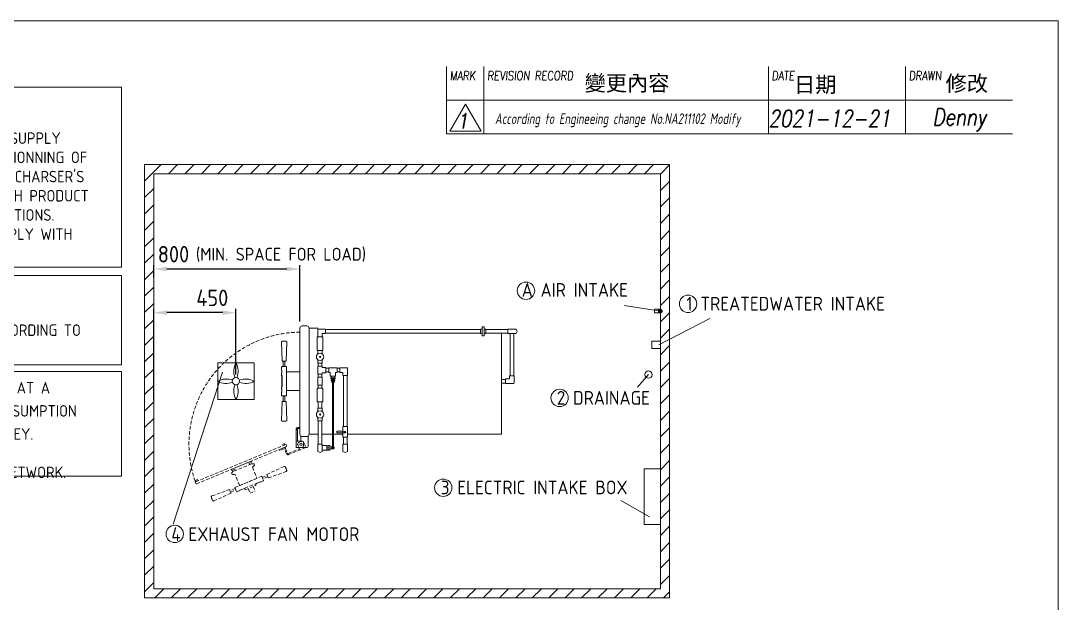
# Model space of a CAD drawing. Header units: millimetres. Extents: x 0 to 12013, y 0 to 8446.
# Drawn here: x 6336 to 12013, y 5260 to 8446 of the extents above; entities that cross this region are included whole.
import ezdxf

# ---------------------------------------------------------------- set-up
doc = ezdxf.new("R2010")
doc.units = ezdxf.units.MM
doc.linetypes.add('HIDDEN', pattern=[9.525, 6.35, -3.175])
doc.layers.get('0').update_dxf_attribs({"lineweight": 15})
for name, color, linetype, lineweight in [('D', 3, 'Continuous', 13), ('F', 7, 'Continuous', 15), ('H', 2, 'HIDDEN', 15), ('S', 4, 'Continuous', 15), ('T', 4, 'Continuous', 15), ('線段', 7, 'Continuous', 25)]:
    doc.layers.add(name, color=color, linetype=linetype, lineweight=lineweight)
doc.styles.get("Standard").update_dxf_attribs({"font": 'KAIU.TTF'})
doc.styles.add('STU25', font='isocp2.shx')
doc.styles.add('Text', font='romans.shx', dxfattribs={"width": 0.8, "oblique": 10})
doc.dimstyles.new('STU25', dxfattribs={"dimscale": 36, "dimtxt": 2.5, "dimasz": 2, "dimexe": 0.6, "dimexo": 1, "dimgap": 1, "dimtad": 1, "dimdsep": 46, "dimtxsty": 'STU25', "dimcen": 2, "dimazin": 2, "dimtfac": 1, "dimtmove": 0, "dimatfit": 3, "dimfxl": 0, "dimtolj": 1, "dimtzin": 0, "dimarcsym": 0})

# ---------------------------------------------------------------- blocks, each defined once
blk = doc.blocks.new('*D5')
at = {"layer": 'D', "color": 0, "lineweight": -2}
for p, q in [((7063.6, 6369), (7063.6, 6871.1)), ((7513.6, 6510.6), (7513.6, 6871.1)), ((7441.6, 6849.5), (7135.6, 6849.5))]:
    blk.add_line(p, q, dxfattribs=at)
at = {"layer": 'D', "color": 0}
for points in [[(7135.6, 6861.5), (7135.6, 6837.5), (7063.6, 6849.5)], [(7441.6, 6837.5), (7441.6, 6861.5), (7513.6, 6849.5)]]:
    blk.add_solid(points, dxfattribs=at)
at = {"layer": 'Defpoints', "color": 0}
for p in [(7063.6, 6849.5), (7513.6, 6474.6), (7063.6, 6333)]:
    blk.add_point(p, dxfattribs=at)
at = {"layer": 'D', "color": 0, "insert": (7384.1, 6930.5), "char_height": 90, "attachment_point": 5, "style": 'STU25'}
blk.add_mtext('\\A1;450', dxfattribs=at)
blk = doc.blocks.new('*D12')
at = {"layer": 'D', "color": 0, "lineweight": -2}
for p, q in [((7063.6, 7041.3), (7063.6, 7109.8)), ((7863.6, 6801.1), (7863.6, 7109.8)), ((7791.6, 7088.2), (7135.6, 7088.2))]:
    blk.add_line(p, q, dxfattribs=at)
at = {"layer": 'D', "color": 0}
for points in [[(7135.6, 7100.2), (7135.6, 7076.2), (7063.6, 7088.2)], [(7791.6, 7076.2), (7791.6, 7100.2), (7863.6, 7088.2)]]:
    blk.add_solid(points, dxfattribs=at)
at = {"layer": 'Defpoints', "color": 0}
for p in [(7063.6, 7088.2), (7063.6, 7005.3), (7863.6, 6765.1)]:
    blk.add_point(p, dxfattribs=at)
at = {"layer": 'D', "color": 0, "insert": (7171.8, 7169.2), "char_height": 90, "attachment_point": 5, "style": 'STU25'}
blk.add_mtext('\\A1;800', dxfattribs=at)

msp = doc.modelspace()

# ---------------------------------------------------------------- hatches: boundary and pattern name
msp.add_hatch(color=256).paths.add_polyline_path([(9846.933, 6857.759, 1), (9825.412, 6857.759, 1)])
at = {"layer": 'H', "ltscale": 5}
h = msp.add_hatch(dxfattribs=at)
h.set_pattern_fill('ANSI31', color=256, scale=20, style=0)
h.set_pattern_definition([(45, (223848.34, 6182.975), (-44.90128, 44.90128), [])])
edge = h.paths.add_edge_path()
edge.add_line((9886.172, 5289.629), (7013.572, 5289.629))
edge.add_line((7013.572, 7659.629), (7013.572, 5289.629))
edge.add_line((9886.172, 7659.629), (7013.572, 7659.629))
edge.add_line((9886.172, 7659.629), (9886.172, 5289.629))
edge = h.paths.add_edge_path(flags=16)
edge.add_line((9836.172, 7609.629), (9836.172, 5339.629))
edge.add_line((9836.172, 5339.629), (7063.572, 5339.629))
edge.add_line((7063.572, 7609.629), (7063.572, 5339.629))
edge.add_line((9836.172, 7609.629), (7063.572, 7609.629))

# ---------------------------------------------------------------- linework, layer by layer
for p, q in [((9803.797, 6867.759), (9836.172, 6867.759)), ((9803.797, 6867.759), (9803.797, 6847.759)), ((9803.797, 6847.759), (9836.172, 6847.759)), ((7863.572, 6184.129), (7863.572, 6765.129)), ((7875.572, 6777.129), (7901.572, 6777.129)), ((7913.572, 6765.129), (7913.572, 6724.629)), ((7913.572, 6764.629), (7963.572, 6764.629)), ((7961.072, 6717.562), (7961.072, 6757.629)), ((8003.187, 6759.629), (7963.072, 6759.629)), ((8003.187, 6757.129), (8003.187, 6759.629)), ((8003.187, 6734.629), (8003.187, 6759.629)), ((8851.402, 6757.129), (8003.187, 6757.129)), ((8861.402, 6759.629), (8851.402, 6759.629)), ((8851.402, 6759.629), (8851.402, 6734.629)), ((8861.402, 6722.129), (8861.402, 6772.129)), ((8871.402, 6772.129), (8861.402, 6772.129)), ((8861.402, 6759.629), (8861.402, 6734.629)), ((8871.402, 6722.129), (8871.402, 6772.129)), ((8871.402, 6759.629), (8871.402, 6734.629)), ((8881.402, 6759.629), (8871.402, 6759.629)), ((8881.402, 6759.629), (8881.402, 6734.629)), ((9000.927, 6757.129), (8881.402, 6757.129)), ((9000.927, 6759.629), (9000.927, 6734.629)), ((9046.426, 6759.629), (9000.927, 6759.629)), ((9051.426, 6747.129), (9046.426, 6759.629)), ((7913.572, 6744.629), (7913.572, 6204.629)), ((7988.572, 6717.562), (7958.572, 6717.562)), ((7958.572, 6642.562), (7958.572, 6717.562)), ((7986.072, 6717.562), (7986.072, 6734.629)), ((7986.072, 6734.629), (8003.187, 6734.629)), ((7988.572, 6642.562), (7988.572, 6717.562)), ((8851.402, 6737.129), (8003.187, 6737.129)), ((8861.402, 6734.629), (8851.402, 6734.629)), ((8871.402, 6722.129), (8861.402, 6722.129)), ((8881.402, 6734.629), (8871.402, 6734.629)), ((9000.927, 6737.129), (8881.402, 6737.129)), ((8967.068, 6737.129), (8967.068, 6184.129)), ((9000.927, 6734.629), (9046.426, 6734.629)), ((9013.265, 6504.243), (9013.265, 6734.629)), ((9033.265, 6504.243), (9033.265, 6734.629)), ((9046.426, 6734.629), (9051.426, 6747.129)), ((7766.588, 6584.77), (7762.088, 6687.924)), ((7792.075, 6687.672), (7787.588, 6584.77)), ((7988.572, 6642.562), (7958.572, 6642.562)), ((7961.072, 6642.562), (7961.072, 6623.665)), ((7986.072, 6623.665), (7986.072, 6642.562)), ((9788.424, 6693.386), (9788.424, 6653.386)), ((9788.424, 6693.386), (9835.768, 6693.386)), ((9788.424, 6653.386), (9835.768, 6653.386)), ((7961.072, 6592.44), (7961.072, 6573.052)), ((7986.072, 6573.052), (7986.072, 6592.44)), ((7613.572, 6574.629), (7413.572, 6574.629)), ((7413.572, 6574.629), (7413.572, 6374.629)), ((7613.572, 6574.629), (7613.572, 6374.629)), ((7763.588, 6552.129), (7763.588, 6535.629)), ((7764.588, 6534.629), (7764.588, 6518.129)), ((7789.588, 6554.629), (7766.088, 6554.629)), ((7787.588, 6584.77), (7766.588, 6584.77)), ((7772.338, 6584.77), (7772.338, 6554.629)), ((7781.838, 6554.629), (7781.838, 6584.77)), ((7789.588, 6554.629), (7789.588, 6394.629)), ((7961.072, 6573.052), (7986.072, 6573.052)), ((7961.072, 6557.517), (7986.072, 6557.517)), ((7961.072, 6512.517), (7961.072, 6557.517)), ((7963.572, 6573.052), (7963.572, 6557.517)), ((7983.572, 6573.052), (7983.572, 6557.517)), ((7986.072, 6550.017), (7986.072, 6557.517)), ((8006.072, 6550.017), (7986.072, 6550.017)), ((8006.072, 6520.017), (8006.072, 6550.017)), ((8021.461, 6545.017), (8006.072, 6545.017)), ((8021.461, 6547.517), (8066.461, 6547.517)), ((8021.461, 6547.517), (8021.461, 6522.517)), ((8066.461, 6547.517), (8066.461, 6522.517)), ((8081.85, 6545.017), (8066.461, 6545.017)), ((8081.85, 6547.517), (8121.916, 6547.517)), ((8081.85, 6547.517), (8081.85, 6522.517)), ((8081.85, 6545.017), (8081.85, 6525.017)), ((8123.916, 6505.403), (8123.916, 6545.517)), ((7763.588, 6517.129), (7763.588, 6507.129)), ((7764.588, 6506.129), (7764.588, 6443.129)), ((7790.588, 6526.129), (7789.588, 6525.129)), ((7789.588, 6424.129), (7789.588, 6525.129)), ((7790.588, 6526.129), (7863.572, 6526.129)), ((7961.072, 6512.517), (7986.072, 6512.517)), ((7961.072, 6497.129), (7961.072, 6452.129)), ((7961.072, 6497.129), (7986.072, 6497.129)), ((7963.572, 6497.129), (7963.572, 6512.517)), ((7983.572, 6497.129), (7983.572, 6512.517)), ((8006.072, 6520.017), (7986.072, 6520.017)), ((7986.072, 6520.017), (7986.072, 6512.517)), ((7986.072, 6452.129), (7986.072, 6497.129)), ((8021.461, 6525.017), (8006.072, 6525.017)), ((8028.961, 6522.517), (8021.461, 6522.517)), ((8028.961, 6502.517), (8028.961, 6522.517)), ((8028.961, 6502.517), (8058.961, 6502.517)), ((8032.961, 6492.914), (8032.961, 6487.914)), ((8032.961, 6492.914), (8055.961, 6492.914)), ((8032.961, 6487.914), (8055.961, 6487.914)), ((8033.961, 6502.517), (8053.961, 6502.517)), ((8033.961, 6492.914), (8033.961, 6502.517)), ((8034.348, 6480.07), (8054.72, 6480.07)), ((8034.348, 6480.07), (8034.348, 6476.148)), ((8034.348, 6476.148), (8054.72, 6476.148)), ((8035.961, 6487.914), (8035.961, 6483.992)), ((8035.961, 6483.992), (8052.961, 6483.992)), ((8037.348, 6472.226), (8051.72, 6472.226)), ((8037.348, 6472.226), (8037.348, 6468.304)), ((8039.961, 6483.992), (8039.961, 6480.07)), ((8039.961, 6476.148), (8039.961, 6472.226)), ((8048.961, 6483.992), (8048.961, 6480.07)), ((8048.961, 6476.148), (8048.961, 6472.226)), ((8051.72, 6472.226), (8051.72, 6468.304)), ((8052.961, 6487.914), (8052.961, 6483.992)), ((8054.72, 6480.07), (8054.72, 6476.148)), ((8054.961, 6492.914), (8054.961, 6502.517)), ((8055.961, 6492.914), (8055.961, 6487.914)), ((8058.961, 6522.517), (8066.461, 6522.517)), ((8058.961, 6502.517), (8058.961, 6522.517)), ((8081.85, 6525.017), (8066.461, 6525.017)), ((8081.85, 6522.517), (8098.916, 6522.517)), ((8098.916, 6522.517), (8098.916, 6505.403)), ((8098.916, 6505.403), (8123.916, 6505.403)), ((8101.416, 6225.945), (8101.416, 6505.403)), ((8121.416, 6225.945), (8121.416, 6505.403)), ((8121.416, 6505.403), (8123.916, 6505.403)), ((8988.068, 6484.629), (8966.992, 6484.629)), ((8988.068, 6487.129), (9010.765, 6487.129)), ((8988.068, 6487.129), (8988.068, 6462.129)), ((8988.068, 6464.629), (8988.068, 6484.629)), ((8988.068, 6464.629), (8988.068, 6484.629)), ((9010.765, 6487.129), (9010.765, 6504.243)), ((9010.765, 6504.243), (9035.765, 6504.243)), ((9033.265, 6504.243), (9035.765, 6504.243)), ((9035.765, 6504.243), (9035.765, 6464.129)), ((7763.588, 6442.129), (7763.588, 6432.129)), ((7763.588, 6432.129), (7763.588, 6442.129)), ((7764.588, 6414.629), (7764.588, 6431.129)), ((7764.588, 6431.129), (7764.588, 6414.629)), ((7790.588, 6423.129), (7789.588, 6424.129)), ((7863.572, 6423.129), (7790.588, 6423.129)), ((7958.572, 6362.129), (7958.572, 6437.129)), ((7988.572, 6437.129), (7958.572, 6437.129)), ((7961.072, 6452.129), (7986.072, 6452.129)), ((7963.572, 6452.129), (7963.572, 6437.129)), ((7983.572, 6452.129), (7983.572, 6437.129)), ((7988.572, 6362.129), (7988.572, 6437.129)), ((8037.348, 6468.304), (8051.72, 6468.304)), ((8042.534, 6468.304), (8042.534, 6109.672)), ((8046.534, 6468.304), (8046.534, 6109.672)), ((8966.992, 6464.629), (8988.068, 6464.629)), ((8988.068, 6462.129), (9033.765, 6462.129)), ((7613.572, 6374.629), (7413.572, 6374.629)), ((7766.588, 6364.487), (7762.088, 6261.333)), ((7763.588, 6413.629), (7763.588, 6397.129)), ((7789.588, 6394.629), (7766.088, 6394.629)), ((7787.588, 6364.487), (7766.588, 6364.487)), ((7772.338, 6364.487), (7772.338, 6394.629)), ((7781.838, 6394.629), (7781.838, 6364.487)), ((7792.075, 6261.585), (7787.588, 6364.487)), ((7988.572, 6362.129), (7958.572, 6362.129)), ((7963.572, 6362.129), (7963.572, 6327.619)), ((7983.572, 6362.129), (7983.572, 6327.619)), ((7913.572, 6184.129), (7913.572, 6323.121)), ((7961.072, 6327.619), (7961.072, 6308.231)), ((7961.072, 6327.619), (7986.072, 6327.619)), ((7986.072, 6308.231), (7986.072, 6327.619)), ((7961.072, 6277.006), (7961.072, 6257.619)), ((7961.072, 6257.619), (7986.072, 6257.619)), ((7963.572, 6257.619), (7963.572, 6129.629)), ((7983.572, 6257.619), (7983.572, 6129.629)), ((7986.072, 6257.619), (7986.072, 6277.006)), ((7843.572, 6112.092), (7843.572, 6214.092)), ((7849.572, 6211.092), (7843.572, 6211.092)), ((7849.572, 6214.092), (7849.572, 6147.092)), ((7851.572, 6222.092), (7863.572, 6222.092)), ((7863.572, 6216.092), (7851.572, 6216.092)), ((8070.867, 6201.273), (8098.916, 6201.273)), ((8070.867, 6191.302), (8098.916, 6191.302)), ((8098.916, 6225.945), (8098.916, 6168.315)), ((8098.916, 6225.945), (8123.916, 6225.945)), ((8098.916, 6201.273), (8111.416, 6199.732)), ((8098.916, 6191.302), (8111.416, 6192.843)), ((8123.916, 6168.315), (8123.916, 6225.945)), ((7873.572, 6147.092), (7843.572, 6147.092)), ((7868.572, 6172.129), (7868.572, 6149.986)), ((7868.572, 6172.129), (7908.572, 6172.129)), ((7875.572, 6172.129), (7901.572, 6172.129)), ((7883.572, 6122.092), (7883.572, 6137.092)), ((7908.572, 6172.129), (7908.572, 6118.092)), ((7908.572, 6152.092), (7908.572, 6118.092)), ((7913.572, 6184.129), (7963.572, 6184.129)), ((7983.572, 6184.129), (8042.534, 6184.129)), ((8046.534, 6184.129), (8098.916, 6184.129)), ((8098.916, 6168.315), (8123.916, 6168.315)), ((8101.416, 6168.315), (8101.416, 6129.629)), ((8121.416, 6168.315), (8121.416, 6129.629)), ((8123.916, 6184.129), (8967.068, 6184.129)), ((7843.572, 6112.092), (7873.572, 6112.092)), ((7902.572, 6112.092), (7867.572, 6112.092)), ((7986.072, 6129.672), (7961.072, 6129.672)), ((7961.072, 6129.672), (7961.072, 6089.672)), ((7961.072, 6089.672), (7973.572, 6084.672)), ((7973.572, 6084.672), (7986.072, 6089.672)), ((7986.072, 6089.672), (7986.072, 6129.672)), ((8010.454, 6122.172), (7986.072, 6122.172)), ((7986.072, 6097.172), (8010.454, 6097.172)), ((8010.454, 6097.172), (8010.454, 6122.172)), ((8010.454, 6121.172), (8019, 6121.172)), ((8010.454, 6098.172), (8019, 6098.172)), ((8019, 6097.172), (8019, 6122.172)), ((8019, 6122.172), (8027.398, 6122.172)), ((8019, 6097.172), (8027.398, 6097.172)), ((8027.398, 6097.172), (8027.398, 6122.172)), ((8041.581, 6114.905), (8027.398, 6114.905)), ((8041.581, 6104.439), (8027.398, 6104.439)), ((8098.916, 6129.672), (8098.916, 6089.672)), ((8123.916, 6129.672), (8098.916, 6129.672)), ((8098.916, 6089.672), (8111.416, 6084.672)), ((8111.416, 6084.672), (8123.916, 6089.672)), ((8123.916, 6089.672), (8123.916, 6129.672))]:
    msp.add_line(p, q)
for points in [[(8042.534, 6115.455), (8038.525, 6113.141), (8038.525, 6106.203), (8044.534, 6102.734), (8050.543, 6106.203), (8050.543, 6113.141), (8046.534, 6115.455)], [(9836.172, 5995.672), (9746.575, 5995.672), (9746.575, 5690.983), (9836.172, 5690.983)]]:
    msp.add_lwpolyline(points)
for centre, radius in [((9836.172, 6857.759), 10.761), ((7973.572, 6608.052), 20), ((7973.572, 6608.052), 3), ((9771.172, 6510.629), 20), ((7513.572, 6474.629), 20), ((7513.572, 6474.629), 20), ((7513.572, 6474.629), 20), ((7513.572, 6474.629), 20), ((7973.572, 6292.619), 20), ((7973.572, 6292.619), 3), ((8111.416, 6196.288), 3.445), ((7869.572, 6129.592), 6.4)]:
    msp.add_circle(centre, radius)
for centre, radius, start, end in [((7875.572, 6765.129), 12, 90, 180), ((7901.572, 6765.129), 12, 0, 90), ((7963.072, 6757.629), 2, 90, 180), ((7767.095, 6687.924), 5.007, 101.352885, 180), ((7777.088, 6638.151), 55.773, 78.648227, 101.352885), ((7787.082, 6687.931), 5, 357.039064, 78.648227), ((7594.597, 6528.753), 93.11, 150.481802, 201.977032), ((7432.548, 6528.753), 93.11, 338.022968, 29.518198), ((7766.088, 6552.129), 2.5, 90, 180), ((7764.588, 6535.629), 1, 180, 270), ((8121.916, 6545.517), 2, 0, 90), ((7459.448, 6393.604), 93.11, 68.022968, 119.518198), ((7459.448, 6555.653), 93.11, 240.481802, 291.977032), ((7567.697, 6393.604), 93.11, 60.481802, 111.977032), ((7567.697, 6555.653), 93.11, 248.022968, 299.518198), ((7764.588, 6517.129), 1, 90, 180), ((7764.588, 6507.129), 1, 180, 270), ((7594.597, 6420.504), 93.11, 158.022968, 209.518198), ((7432.548, 6420.504), 93.11, 330.481802, 21.977032), ((7764.588, 6442.129), 1, 90, 180), ((7764.588, 6432.129), 1, 180, 270), ((7764.588, 6413.629), 1, 90, 180), ((7766.088, 6397.129), 2.5, 180, 270), ((7767.095, 6261.333), 5.007, 180, 258.647115), ((7777.088, 6311.106), 55.773, 258.647115, 281.351773), ((7787.082, 6261.326), 5, 281.351773, 2.960936), ((7851.572, 6214.092), 8, 90, 180), ((7851.572, 6214.092), 2, 90, 180), ((8070.487, 6196.288), 5, 85.647201, 274.352799), ((7875.572, 6184.129), 12, 180, 270), ((7865.572, 6149.986), 3, 276.042328, 0), ((7873.572, 6137.092), 10, 0, 90), ((7901.572, 6184.129), 12, 270, 0), ((7873.572, 6122.092), 10, 270, 0), ((7902.572, 6118.092), 6, 270, 0), ((8044.534, 6109.672), 2, 180, 0)]:
    msp.add_arc(centre, radius, start, end)
at = {"layer": 'D'}
for p, q in [((9836.172, 6857.759), (9637.799, 6889.222)), ((9826.888, 6673.606), (10106.697, 6817.948)), ((7170.487, 5692.979), (7440.143, 6524.38)), ((9771.172, 6510.629), (9711.261, 6442.632)), ((9620.107, 5821.528), (9775.633, 5732.59))]:
    msp.add_line(p, q, dxfattribs=at)
at = {"layer": 'D', "color": 11}
for points in [[(3765.541, 8083.33), (6886.727, 8083.33), (6886.727, 7098.605), (3765.541, 7098.605)], [(3765.541, 7053.373), (6886.727, 7053.373), (6886.727, 6563.985), (3765.541, 6563.985)], [(3765.541, 6527.057), (6886.727, 6527.057), (6886.727, 5955.455), (3765.541, 5955.455)]]:
    msp.add_lwpolyline(points, close=True, dxfattribs=at)
at = {"layer": 'D'}
for centre in [(9100.599, 6969.38), (9987.511, 6897.769), (9284.582, 6383.187), (8647.616, 5892.112), (7178.769, 5639.129)]:
    msp.add_circle(centre, 47.5, dxfattribs=at)
at = {"layer": 'F'}
msp.add_line((8665.568, 8196.336), (8665.568, 7827.336), dxfattribs=at)
at = {"layer": 'F', "color": 7}
for p, q in [((8870.568, 8196.336), (8870.568, 7827.336)), ((10426.901, 7827.336), (10426.901, 8196.336)), ((11177.755, 7827.336), (11177.755, 8196.336)), ((11763.336, 8011.836), (8665.568, 8011.836)), ((8665.568, 7827.336), (11763.336, 7827.336))]:
    msp.add_line(p, q, dxfattribs=at)
at = {"layer": 'F', "color": 6}
msp.add_lwpolyline([(0, 8446), (0, 0), (12013, 0), (12013, 8446)], close=True, dxfattribs=at)
at = {"layer": 'F', "color": 7}
msp.add_lwpolyline([(8769.632, 7990.503), (8684.451, 7842.966), (8854.812, 7842.966)], close=True, dxfattribs=at)
at = {"layer": 'H', "ltscale": 3}
for p, q in [((7769.537, 6129.392), (7777.856, 6132.828)), ((7777.856, 6132.828), (7781.026, 6126.563)), ((7786.074, 6128.648), (7291.583, 5924.432)), ((7298.012, 5914.104), (7788.806, 6116.793)), ((7774.992, 6110.995), (7749.122, 6100.284)), ((7749.122, 6100.284), (7751.417, 6094.74)), ((7777.287, 6105.452), (7751.417, 6094.74)), ((7773.255, 6110.371), (7767.385, 6107.947)), ((7771.712, 6122.717), (7769.537, 6129.392)), ((7790.995, 6077.575), (7779.9, 6104.369)), ((7785.444, 6106.664), (7796.538, 6079.87)), ((7787.38, 6128.105), (7786.074, 6128.648)), ((7787.38, 6128.105), (7790.433, 6120.711)), ((7799.151, 6078.787), (7861.055, 6104.419)), ((7895.688, 6112.264), (7801.446, 6073.244)), ((7597.479, 6037.779), (7489.338, 5993.119)), ((7599.12, 6023.327), (7498.373, 5981.72)), ((7577.607, 6029.572), (7570.213, 6026.518)), ((7570.213, 6026.518), (7577.607, 6029.572)), ((7600.151, 6031.309), (7585.363, 6025.202)), ((7585.363, 6025.202), (7588.029, 6018.746)), ((7598.132, 6037.508), (7597.479, 6037.779)), ((7600.423, 6031.962), (7598.132, 6037.508)), ((7613.155, 6022.09), (7599.12, 6023.327)), ((7600.423, 6031.962), (7600.151, 6031.309)), ((7613.155, 6022.09), (7615.827, 6015.62)), ((7489.067, 5992.466), (7489.338, 5993.119)), ((7489.067, 5992.466), (7491.357, 5986.92)), ((7498.373, 5981.72), (7489.301, 5970.941)), ((7489.301, 5970.941), (7491.973, 5964.471)), ((7492.01, 5986.649), (7491.357, 5986.92)), ((7491.973, 5964.471), (7508.78, 5964.38)), ((7506.799, 5992.756), (7492.01, 5986.649)), ((7509.465, 5986.301), (7506.799, 5992.756)), ((7533.21, 5905.226), (7508.78, 5964.38)), ((7516.605, 6004.379), (7509.21, 6001.325)), ((7509.21, 6001.325), (7516.605, 6004.379)), ((7615.827, 6015.62), (7603.981, 6003.696)), ((7603.981, 6003.696), (7628.411, 5944.542)), ((7776.552, 6008.039), (7682.94, 5965.075)), ((7682.94, 5965.075), (7690.86, 5945.626)), ((7690.86, 5945.626), (7788.094, 5980.361)), ((7291.04, 5923.126), (7291.583, 5924.432)), ((7291.04, 5923.126), (7294.094, 5915.732)), ((7294.457, 5933.193), (7302.775, 5936.628)), ((7294.457, 5933.193), (7296.631, 5926.517)), ((7305.945, 5930.363), (7302.775, 5936.628)), ((7507.25, 5893.423), (7655.135, 5954.497)), ((7534.516, 5904.683), (7533.21, 5905.226)), ((7627.868, 5943.236), (7534.516, 5904.683)), ((7561.389, 5888.733), (7620.081, 5912.972)), ((7561.62, 5888.829), (7619.85, 5912.876)), ((7564.443, 5881.339), (7623.135, 5905.578)), ((7620.081, 5912.972), (7623.135, 5905.578)), ((7630.399, 5916.151), (7621.156, 5912.334)), ((7621.156, 5912.334), (7630.399, 5916.151)), ((7628.411, 5944.542), (7627.868, 5943.236)), ((7630.941, 5917.457), (7646.192, 5923.755)), ((7646.192, 5923.755), (7630.941, 5917.457)), ((7647.498, 5923.213), (7662.749, 5929.511)), ((7655.135, 5954.497), (7664.105, 5932.776)), ((7657.193, 5948.383), (7685.109, 5959.75)), ((7688.691, 5950.951), (7660.776, 5939.584)), ((7381.927, 5847.348), (7478.924, 5882)), ((7486.843, 5862.551), (7393.003, 5819.48)), ((7478.924, 5882), (7486.843, 5862.551)), ((7509.008, 5888.042), (7481.092, 5876.674)), ((7484.675, 5867.876), (7512.59, 5879.243)), ((7507.25, 5893.423), (7516.22, 5871.702)), ((7509.158, 5888.801), (7510.083, 5889.183)), ((7514.121, 5876.786), (7515.045, 5877.167)), ((7519.485, 5870.346), (7534.736, 5876.644)), ((7535.278, 5877.95), (7550.529, 5884.248)), ((7551.835, 5883.706), (7561.078, 5887.523)), ((7561.351, 5888.826), (7564.443, 5881.339)), ((7579.924, 5887.733), (7590.803, 5861.391)), ((7590.803, 5861.391), (7618.532, 5872.842)), ((7607.653, 5899.184), (7618.532, 5872.842))]:
    msp.add_line(p, q, dxfattribs=at)
at = {"layer": 'H'}
for p, q in [((7871.146, 6145.396), (7857.287, 6139.658)), ((7895.688, 6112.264), (7884.211, 6139.982)), ((7851.873, 6126.593), (7863.35, 6098.875))]:
    msp.add_line(p, q, dxfattribs=at)
at = {"layer": 'H', "ltscale": 3}
for centre, radius, start, end in [((7869.572, 6129.592), 613.321, 90.560523, 199.542525), ((7778.053, 6103.604), 8, 22.492027, 112.492027), ((7778.053, 6103.604), 2, 22.492027, 112.492027), ((7787.66, 6119.566), 3, 292.439748, 22.439748), ((7798.386, 6080.635), 8, 202.492027, 292.492027), ((7798.386, 6080.635), 2, 202.492027, 292.492027), ((7778.675, 6003.511), 5, 33.507848, 115.117012), ((7736.34, 5975.482), 55.773, 10.80319, 33.507848), ((7786.206, 5984.998), 5.007, 292.156076, 10.80319), ((7296.867, 5916.877), 3, 202.439748, 292.439748), ((7620.774, 5913.258), 1, 202.439748, 292.439748), ((7630.017, 5917.075), 1, 292.439748, 22.439748), ((7647.116, 5924.137), 1, 202.439748, 292.439748), ((7661.794, 5931.822), 2.5, 292.439748, 22.439748), ((7383.571, 5842.626), 5, 109.19514, 190.804303), ((7518.531, 5872.656), 2.5, 202.439748, 292.439748), ((7534.354, 5877.568), 1, 292.439748, 22.439748), ((7551.453, 5884.63), 1, 202.439748, 292.439748), ((7560.696, 5888.447), 1, 292.439748, 22.439748), ((7433.443, 5852.143), 55.773, 190.804303, 213.508961), ((7391.115, 5824.117), 5.007, 213.508961, 292.156076)]:
    msp.add_arc(centre, radius, start, end, dxfattribs=at)
at = {"layer": 'H'}
for centre, start, end in [((7861.113, 6130.418), 112.492027, 202.492027), ((7874.972, 6136.157), 22.492027, 112.492027)]:
    msp.add_arc(centre, 10, start, end, dxfattribs=at)
at = {"layer": 'S'}
for p, q in [((9886.172, 7659.629), (7013.572, 7659.629)), ((7013.572, 7659.629), (7013.572, 5289.629)), ((9836.172, 7609.629), (7063.572, 7609.629)), ((7063.572, 7609.629), (7063.572, 5339.629)), ((9836.172, 7609.629), (9836.172, 5339.629)), ((9886.172, 7659.629), (9886.172, 5289.629)), ((9836.172, 5339.629), (7063.572, 5339.629)), ((9886.172, 5289.629), (7013.572, 5289.629))]:
    msp.add_line(p, q, dxfattribs=at)
at = {"layer": '線段'}
msp.add_line((7764.588, 6506.129), (7764.588, 6443.129), dxfattribs=at)

# ---------------------------------------------------------------- texts
at = {"layer": 'D', "color": 11, "insert": (3789.202, 8045.466), "char_height": 62.999996, "attachment_point": 1, "style": 'STU25'}
msp.add_mtext('\\A1;\\P\\f標楷體|b0|i0|c136|p65; \\P\\Fisocp2.shx|c136;THIS DRAWING GIVES THE BASIC INSTRUCTIONS FOR PROVIDING THE SUPPLY \\PSERVICES AND ENVIRONMENT THAT GUARANTEES THE PROPER FUNCTIONNING OF \\PTHE PRODUCTS FROM THIS COMPANY. THE PURCHASER, AND\\f???|b0|i0|c0|p65; \\Fisocp2.shx|c136;THE PURCHARSER\'S \\PINSTALLERS SHALL PROVIDE THE SUPPLY LlNES NECESSARY\\f???|b0|i0|c0|p65; \\Fisocp2.shx|c136;FOR EACH PRODUCT \\PIN ACCORDANCE WITH ESTABLlSHED APPLlCABLE NORMS AND\\f???|b0|i0|c0|p65; \\Fisocp2.shx|c136;REGULATIONS. \\PTHE COMPANY DECLlNES ALL RESPONSABILlTY FOR FAILURE TO COMPLY WITH \\PSUCH LAWS AND REGULATIONS.\\P\\P\\P\\PTHIS COMPANY RESERVES THE RIGHT TO MODIFY THIS DRAWING ACCORDING TO \\PTHE TECHNICAL DEVELOPMENT OF THE EQUIPMENT.\\P\\PA. AIR INTAKE FREE OF IMPURITIES %%C1/4"\\fISOCP2|b0|i1|c0|p2;, \\Fisocp2.shx|c136;FILTERED AND REGULATED AT A \\P\\f???|b0|i0|c0|p65; \\Fisocp2.shx|c136;PRESSURE OF 6-7 bar, FLOW OF 0.0083 Nm{\\H0.7x;\\S3^ ;}/min, APROX. CYCLE CONSUMPTION \\P\\f???|b0|i0|c0|p65; \\Fisocp2.shx|c136;0.005 Nm{\\H0.7x;\\S3^ ;}/min, PLACED THE WALL WITH BUILT-IN AND ACCESSIBLE KEY.\\PNOTE:\\P\\f???|b0|i0|c0|p65; \\Fisocp2.shx|c136;THIS INTAKE WILL BE PROVIDED ONLY IF THE CUSTOMER HAS AIR NETWORK.', dxfattribs=at)
at = {"layer": 'D', "color": 11, "attachment_point": 1}
for s, insert, char_height in [('{\\Fisocp2.shx;\\C3;(MIN. SPACE FOR LOAD)}', (7294.477, 7204.238), 70), ('{\\Fisocp2.shx;\\C3;A AIR INTAKE}', (9077.058, 7011.303), 75), ('{\\Fisocp2.shx;\\C3;1 TREATEDWATER INTAKE\\P }', (9978.199, 6935.954), 75), ('{\\Fisocp2.shx;\\C3;2 DRAINAGE }', (9269.218, 6421.037), 75), ('{\\Fisocp2.shx;\\C3;3 ELECTRIC INTAKE BOX}', (8634.464, 5931.093), 75), ('{\\Fisocp2.shx;\\C3;4 EXHAUST FAN MOTOR}', (7159.988, 5675.45), 75)]:
    msp.add_mtext(s, dxfattribs=dict(at, insert=insert, char_height=char_height))
at = {"layer": 'F', "color": 1, "lineweight": 15, "style": 'Text', "oblique": 5, "width": 0.8}
for s, p in [('MARK', (8683.701, 8121.185)), ('REVISION RECORD', (8888.701, 8121.185)), ('DATE', (10445.034, 8121.185)), ('DRAWN', (11195.888, 8121.185))]:
    msp.add_text(s, height=49.2, dxfattribs=at).set_placement(p)
at = {"layer": 'F', "lineweight": -3}
for s, p in [('變更內容', (9421.184, 8062.432)), ('日期', (10567.528, 8054.323)), ('修改', (11396.261, 8060.81))]:
    msp.add_text(s, height=85.1055, dxfattribs=at).set_placement(p)
at = {"layer": 'T', "lineweight": 20, "style": 'Text', "oblique": 10, "width": 0.8}
for s, height, p in [('2021-12-21', 92, (10427.477, 7865.37)), ('Denny', 92, (11325.169, 7873.633)), ('1', 82, (8725.475, 7857.583))]:
    msp.add_text(s, height=height, dxfattribs=at).set_placement(p)
at = {"layer": 'T', "linetype": 'Continuous', "lineweight": 20, "insert": (8930.745, 7939.443), "char_height": 58, "attachment_point": 1, "style": 'Text'}
msp.add_mtext('{\\Fisocp2.shx|c136;According to Engineeing change No.NA211102 Modify}', dxfattribs=at)

# ---------------------------------------------------------------- dimensions: what is measured, and where the dimension line sits
at = {"layer": 'D'}
for base, p1, p2, picture, middle in [((7063.572, 7088.245), (7863.572, 6765.129), (7063.572, 7005.305), '*D12', (7171.837, 7088.245)), ((7063.572, 6849.533), (7513.572, 6474.629), (7063.572, 6332.979), '*D5', (7384.073, 6849.533))]:
    dim = msp.add_linear_dim(base=base, p1=p1, p2=p2, dimstyle='STU25', dxfattribs=at)
    dim.commit()
    dim.dimension.update_dxf_attribs({"geometry": picture, "text_midpoint": middle, "dimtype": 160})

doc.saveas('drawing.dxf')
